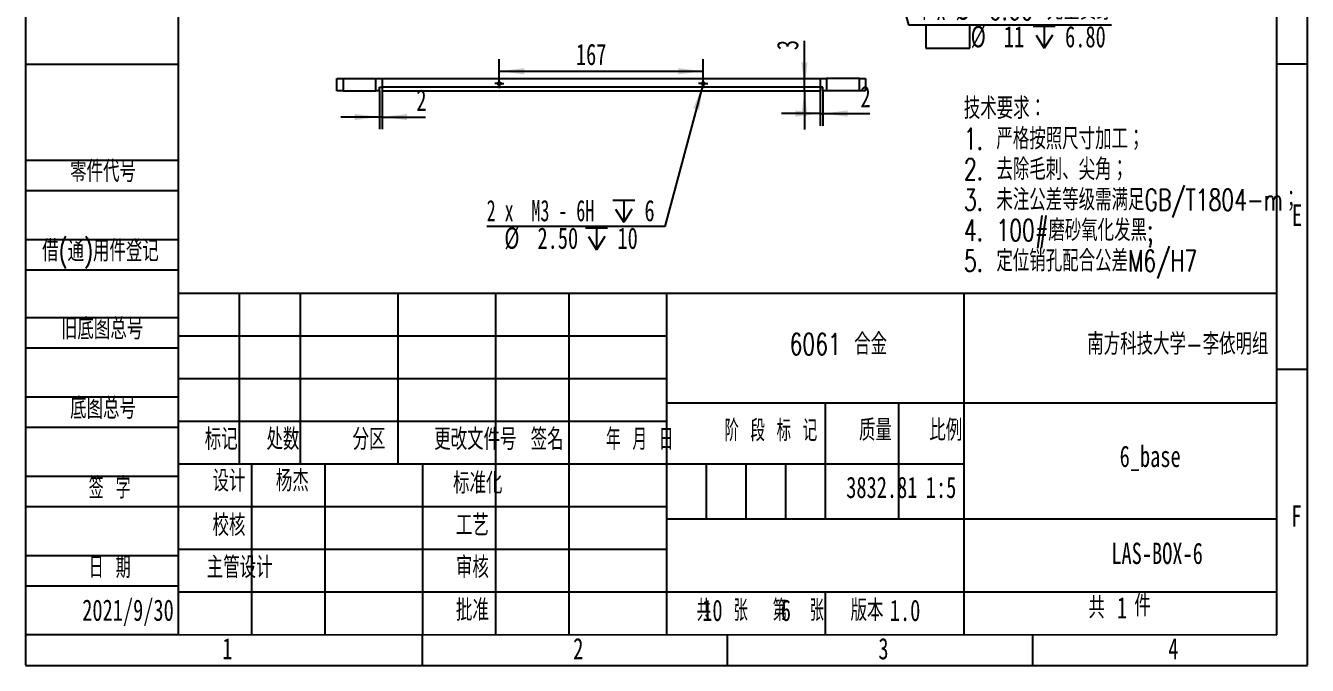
# Model space of a CAD drawing. Header units: millimetres. Extents: x 0 to 210, y 0 to 297.
# Drawn here: x 0 to 210, y 0 to 104.8 of the extents above; entities that cross this region are included whole.
import ezdxf

# ---------------------------------------------------------------- set-up
doc = ezdxf.new("R2010")
doc.units = ezdxf.units.MM
doc.layers.add('图框', color=7, linetype='Continuous')
doc.layers.add('图纸格式', color=7, linetype='Continuous')
doc.styles.add('SLDTEXTSTYLE0', font='TXT', dxfattribs={"width": 0.7, "bigfont": 'bigfont'})
doc.styles.add('SLDTEXTSTYLE1', font='TXT', dxfattribs={"width": 0.62, "bigfont": 'bigfont'})
doc.styles.add('SLDTEXTSTYLE10', font='TXT', dxfattribs={"width": 0.616667})
doc.styles.add('SLDTEXTSTYLE2', font='TXT', dxfattribs={"width": 0.614286, "bigfont": 'bigfont'})
doc.styles.add('SLDTEXTSTYLE3', font='TXT', dxfattribs={"width": 0.6, "bigfont": 'bigfont'})
doc.styles.add('SLDTEXTSTYLE4', font='TXT', dxfattribs={"width": 0.633333, "bigfont": 'bigfont'})
doc.styles.add('SLDTEXTSTYLE5', font='TXT', dxfattribs={"width": 0.7})
doc.styles.add('SLDTEXTSTYLE9', font='TXT', dxfattribs={"width": 0.633333})
doc.dimstyles.new('SLDDIMSTYLE3', dxfattribs={"dimtxt": 3.5, "dimasz": 4.08, "dimexe": 0, "dimexo": 0.0625, "dimgap": 0.875, "dimtad": 2, "dimlfac": 5, "dimrnd": 1e-09, "dimzin": 12, "dimdsep": 46, "dimtxsty": 'SLDTEXTSTYLE5', "dimsah": 1, "dimcen": 0.09, "dimadec": 0, "dimazin": 3, "dimtfac": 1, "dimtmove": 0, "dimatfit": 0, "dimfxl": 0, "dimfrac": 2, "dimtolj": 1, "dimtzin": 12, "dimarcsym": 0})
doc.dimstyles.new('SLDDIMSTYLE4', dxfattribs={"dimtxt": 3.5, "dimasz": 4.08, "dimexe": 0, "dimexo": 0.0625, "dimgap": 0.875, "dimtad": 2, "dimlfac": 5, "dimrnd": 1e-09, "dimzin": 12, "dimdsep": 46, "dimtxsty": 'SLDTEXTSTYLE5', "dimsah": 1, "dimcen": 0.09, "dimadec": 0, "dimazin": 3, "dimtfac": 1, "dimtofl": 0, "dimtmove": 0, "dimatfit": 3, "dimfxl": 0, "dimfrac": 2, "dimtolj": 1, "dimtzin": 12, "dimarcsym": 0})
doc.dimstyles.new('SLDDIMSTYLE6', dxfattribs={"dimtxt": 3.5, "dimasz": 4.08, "dimexe": 0, "dimexo": 0.0625, "dimgap": 0.875, "dimtad": 0, "dimtih": 1, "dimtoh": 1, "dimlfac": 5, "dimrnd": 1e-09, "dimzin": 4, "dimdsep": 46, "dimtxsty": 'SLDTEXTSTYLE5', "dimblk1": 'NONE', "dimsah": 1, "dimcen": 0, "dimadec": 0, "dimazin": 1, "dimtfac": 1, "dimtmove": 0, "dimatfit": 3, "dimldrblk": 'NONE', "dimfxl": 0, "dimfrac": 2, "dimtolj": 1, "dimtzin": 12, "dimarcsym": 0})
doc.dimstyles.new('SLDDIMSTYLE7', dxfattribs={"dimtxt": 3.5, "dimasz": 4.08, "dimexe": 0, "dimexo": 0.0625, "dimgap": 0.875, "dimtad": 0, "dimtih": 1, "dimtoh": 1, "dimdec": 6, "dimlfac": 5, "dimrnd": 1e-09, "dimzin": 12, "dimdsep": 46, "dimtxsty": 'SLDTEXTSTYLE5', "dimblk1": 'NONE', "dimsah": 1, "dimcen": 0, "dimadec": 0, "dimazin": 3, "dimtfac": 1, "dimtmove": 0, "dimatfit": 3, "dimldrblk": 'NONE', "dimfxl": 0, "dimfrac": 2, "dimtolj": 1, "dimtzin": 12, "dimarcsym": 0})

# ---------------------------------------------------------------- blocks, each defined once
blk = doc.blocks.new('SW_NOTE_0')
at = {"layer": '图纸格式', "color": 0, "char_height": 3.5, "attachment_point": 1, "style": 'SLDTEXTSTYLE0'}
for s, insert in [('技术要求：', (0, 4.51)), ('1. 严格按照尺寸加工；', (0, -0.49)), ('2. 去除毛刺、尖角；', (0, -5.49)), ('3. 未注公差等级需满足GB/T1804-m；', (0, -10.49)), ('4. 100#磨砂氧化发黑;', (0, -15.49)), ('5. 定位销孔配合公差M6/H7', (0, -20.49))]:
    blk.add_mtext(s, dxfattribs=dict(at, insert=insert))
blk = doc.blocks.new('SW_SYMBOL_HOLE_SPOT')
at = {"layer": '图纸格式', "color": 0}
for p, q in [((0, 875), (0, 75)), ((1600, 75), (1600, 875)), ((0, 75), (1600, 75))]:
    blk.add_line(p, q, dxfattribs=at)
blk = doc.blocks.new('SW_SYMBOL_HOLE_DEPTH')
at = {"layer": '图纸格式', "color": 0}
for p, q in [((0, 875), (800, 875)), ((100, 555), (400, 75)), ((400, 875), (400, 75)), ((700, 555), (400, 75))]:
    blk.add_line(p, q, dxfattribs=at)
blk = doc.blocks.new('_D_52')
at = {"layer": '图纸格式'}
for p, q in [((131.52, 153.92), (132.09, 151.79)), ((132.09, 151.79), (144.63, 104.97)), ((144.63, 104.97), (177.9, 104.97))]:
    blk.add_line(p, q, dxfattribs=at)
blk.add_solid([(132.09, 151.79), (132.65, 147.72), (133.63, 147.98)], dxfattribs=at)
at = {"layer": '图纸格式', "xscale": 0.004511737089201878, "yscale": 0.004511737089201878, "zscale": 0.004511737089201878}
for name, p in [('SW_SYMBOL_HOLE_SPOT', (147.48, 100.79)), ('SW_SYMBOL_HOLE_DEPTH', (165.09, 100.79))]:
    blk.add_blockref(name, p, dxfattribs=at)
at = {"layer": '图纸格式', "char_height": 3.5, "attachment_point": 1}
for s, insert, style in [('%%c', (152.35, 109.31), 'SLDTEXTSTYLE5'), ('6.60 完全贯穿', (157.78, 109.29), 'SLDTEXTSTYLE0'), ('4 x', (146.22, 109.29), 'SLDTEXTSTYLE9'), ('%%c', (154.84, 104.79), 'SLDTEXTSTYLE5'), ('11', (160.27, 104.78), 'SLDTEXTSTYLE5'), ('6.80', (170.3, 104.78), 'SLDTEXTSTYLE5')]:
    blk.add_mtext(s, dxfattribs=dict(at, insert=insert, style=style))
blk = doc.blocks.new('_None')
blk = doc.blocks.new('_D_55')
at = {"layer": '图纸格式'}
for p, q in [((110.94, 95.11), (104.73, 71.94)), ((111.07, 95.6), (110.94, 95.11)), ((104.73, 71.94), (75.54, 71.94))]:
    blk.add_line(p, q, dxfattribs=at)
blk.add_solid([(110.94, 95.11), (109.39, 91.3), (110.37, 91.04)], dxfattribs=at)
at = {"layer": '图纸格式', "xscale": 0.004511737089201878, "yscale": 0.004511737089201878, "zscale": 0.004511737089201878}
for p in [(96.18, 72.27), (91.75, 67.76)]:
    blk.add_blockref('SW_SYMBOL_HOLE_DEPTH', p, dxfattribs=at)
at = {"layer": '图纸格式', "char_height": 3.5, "attachment_point": 1}
for s, insert, style in [('2 x  M3 - 6H', (75.54, 76.27), 'SLDTEXTSTYLE10'), ('6', (101.39, 76.27), 'SLDTEXTSTYLE5'), ('%%c', (78.43, 71.77), 'SLDTEXTSTYLE5'), ('2.50', (83.86, 71.75), 'SLDTEXTSTYLE5'), ('10', (96.96, 71.75), 'SLDTEXTSTYLE5')]:
    blk.add_mtext(s, dxfattribs=dict(at, insert=insert, style=style))
blk = doc.blocks.new('_D_56')
at = {"layer": '图纸格式'}
for p, q in [((77.6, 96.1), (77.6, 99.36)), ((111, 96.1), (111, 99.36)), ((77.6, 97.36), (111, 97.36))]:
    blk.add_line(p, q, dxfattribs=at)
for points in [[(77.6, 97.36), (81.68, 96.86), (81.68, 97.87)], [(111, 97.36), (106.92, 97.87), (106.92, 96.86)]]:
    blk.add_solid(points, dxfattribs=at)
at = {"layer": '图纸格式', "insert": (90.16, 101.88), "char_height": 3.5, "attachment_point": 1, "style": 'SLDTEXTSTYLE5'}
blk.add_mtext('167', dxfattribs=at)
blk = doc.blocks.new('_D_57')
at = {"layer": '图纸格式'}
for p, q in [((58, 94.15), (58, 87.86)), ((58.4, 94.15), (58.4, 87.86)), ((58, 89.86), (51.65, 89.86)), ((58.4, 89.86), (58, 89.86)), ((58.4, 89.86), (65.54, 89.86))]:
    blk.add_line(p, q, dxfattribs=at)
for points in [[(58, 89.86), (53.92, 90.37), (53.92, 89.35)], [(58.4, 89.86), (62.48, 89.35), (62.48, 90.37)]]:
    blk.add_solid(points, dxfattribs=at)
at = {"layer": '图纸格式', "insert": (64.01, 94.37), "char_height": 3.5, "attachment_point": 1, "style": 'SLDTEXTSTYLE5'}
blk.add_mtext('2', dxfattribs=at)
blk = doc.blocks.new('_D_58')
at = {"layer": '图纸格式'}
for p, q in [((130.2, 94.15), (130.2, 88.43)), ((130.6, 94.15), (130.6, 88.43)), ((130.2, 90.43), (123.85, 90.43)), ((130.2, 90.43), (130.6, 90.43)), ((130.6, 90.43), (138.31, 90.43))]:
    blk.add_line(p, q, dxfattribs=at)
for points in [[(130.2, 90.43), (126.12, 90.94), (126.12, 89.92)], [(130.6, 90.43), (134.68, 89.92), (134.68, 90.94)]]:
    blk.add_solid(points, dxfattribs=at)
at = {"layer": '图纸格式', "insert": (136.77, 94.94), "char_height": 3.5, "attachment_point": 1, "style": 'SLDTEXTSTYLE5'}
blk.add_mtext('2', dxfattribs=at)
blk = doc.blocks.new('_D_59')
at = {"layer": '图纸格式'}
for p, q in [((127.6, 94.75), (127.6, 102.36)), ((127.6, 94.15), (127.6, 94.75)), ((127.6, 94.15), (127.6, 87.8))]:
    blk.add_line(p, q, dxfattribs=at)
for points in [[(127.6, 94.75), (128.11, 98.83), (127.09, 98.83)], [(127.6, 94.15), (127.09, 90.07), (128.11, 90.07)]]:
    blk.add_solid(points, dxfattribs=at)
at = {"layer": '图纸格式', "insert": (123.09, 100.82), "char_height": 3.5, "attachment_point": 1, "rotation": 90, "style": 'SLDTEXTSTYLE5'}
blk.add_mtext('3', dxfattribs=at)
blk = doc.blocks.new('SW_CENTERMARKSYMBOL_12')
at = {"layer": '图纸格式', "color": 0}
for p, q in [((-0.5, 0), (-0.75, 0)), ((0, 0), (-0.5, 0)), ((0, 0.5), (0, 0.75)), ((0, 0), (0, 0.5)), ((0, 0), (0, -0.5)), ((0, 0), (0.5, 0)), ((0.5, 0), (0.75, 0)), ((0, -0.5), (0, -0.75))]:
    blk.add_line(p, q, dxfattribs=at)
blk = doc.blocks.new('SW_CENTERMARKSYMBOL_13')
at = {"layer": '图纸格式', "color": 0}
for p, q in [((-0.5, 0), (-0.75, 0)), ((0, 0), (-0.5, 0)), ((0, 0.5), (0, 0.75)), ((0, 0), (0, 0.5)), ((0, 0), (0, -0.5)), ((0, 0), (0.5, 0)), ((0.5, 0), (0.75, 0)), ((0, -0.5), (0, -0.75))]:
    blk.add_line(p, q, dxfattribs=at)

msp = doc.modelspace()

# ---------------------------------------------------------------- linework, layer by layer
at = {"color": 7, "linetype": 'Continuous', "lineweight": 25}
for p, q in [((51.00238725, 94.15483337), (51.00238725, 96.15483337)), ((51.00238725, 96.15483337), (52.00238725, 96.15483337)), ((52.00238725, 96.15483337), (52.00238725, 94.15483337)), ((52.00238725, 96.15483337), (57.40238725, 96.15483337)), ((57.40238725, 94.15483337), (57.40238725, 96.15483337)), ((57.40238725, 96.15483337), (58.40238725, 96.15483337)), ((58.00238725, 94.75483337), (58.40238725, 94.75483337)), ((58.00238725, 94.15483337), (58.00238725, 94.75483337)), ((58.40238725, 96.15483337), (58.40238725, 94.75483337)), ((58.40238725, 96.15483337), (130.20280787, 96.15483337)), ((130.20280787, 94.75483337), (58.40238725, 94.75483337)), ((58.40238725, 94.75483337), (58.40238725, 94.15483337)), ((130.20280787, 96.15483337), (130.20280787, 94.75483337)), ((130.20280787, 96.15483337), (131.20280787, 96.15483337)), ((130.20280787, 94.75483337), (130.20280787, 94.15483337)), ((130.60280787, 94.75483337), (130.20280787, 94.75483337)), ((130.60280787, 94.15483337), (130.60280787, 94.75483337)), ((131.20280787, 96.15483337), (131.20280787, 94.15483337)), ((136.60280787, 96.15483337), (131.20280787, 96.15483337)), ((136.60280787, 94.15483337), (136.60280787, 96.15483337)), ((136.60280787, 96.15483337), (137.60280787, 96.15483337)), ((137.60280787, 96.15483337), (137.60280787, 94.15483337)), ((52.00238725, 94.15483337), (51.00238725, 94.15483337)), ((52.00238725, 94.15483337), (57.40238725, 94.15483337)), ((58.00238725, 94.15483337), (57.40238725, 94.15483337)), ((58.40238725, 94.15483337), (130.20280787, 94.15483337)), ((131.20280787, 94.15483337), (130.60280787, 94.15483337)), ((136.60280787, 94.15483337), (131.20280787, 94.15483337)), ((137.60280787, 94.15483337), (136.60280787, 94.15483337))]:
    msp.add_line(p, q, dxfattribs=at)
for centre in [(77.60338635, 95.35483337), (111.00338635, 95.35483337)]:
    msp.add_circle(centre, 0.25, dxfattribs=at)
at = {"layer": '图框'}
for p, q in [((0, 297), (0, 0)), ((210, 0), (210, 297)), ((0, 98.5), (25, 98.5)), ((210, 98.5), (205, 98.5)), ((0, 82.79059372), (25, 82.79059372)), ((0, 77.79059372), (25, 77.79059372)), ((0, 69.79059372), (25, 69.79059372)), ((0, 64.79059372), (25, 64.79059372)), ((25.01325671, 61.0216466), (24.99810284, 5.02164865)), ((0, 57), (25, 57)), ((25, 54), (105, 54)), ((0, 52), (25, 52)), ((210, 48.5), (205, 48.5)), ((25, 47), (105, 47)), ((0, 44), (25, 44)), ((0, 39), (25, 39)), ((111.5, 33), (111.5, 24)), ((118, 33), (118, 24)), ((124.5, 33), (124.5, 24)), ((0, 31), (25, 31)), ((0, 26), (25, 26)), ((0, 18), (25, 18)), ((0, 13), (25, 13)), ((-0.00189625, 5.02841377), (24.99810284, 5.02164865)), ((64.99999231, -0.02841395), (64.99999231, 4.97158605)), ((153.6900128, 4.99715582), (153.6900128, 4.98682399)), ((165, -0.02841395), (165, 4.98376345)), ((-0.00000769, -0.02841395), (209.99999231, -0.02841395))]:
    msp.add_line(p, q, dxfattribs=at)
at = {"layer": '图框', "lineweight": 25}
for p, q in [((25, 292), (25, 5)), ((205, 4.97293926), (205, 292)), ((25, 61), (205, 61)), ((35, 61), (35, 33)), ((45, 61), (45, 33)), ((61, 61), (61, 33)), ((77, 61), (77, 5)), ((89, 61), (89, 5)), ((105, 61), (105, 4.99999974)), ((153.6900128, 60.98683224), (153.6900128, 4.99715582)), ((105, 43), (205, 43)), ((131, 43), (131, 24)), ((143, 43), (143, 24)), ((25, 40), (105, 40)), ((25, 33), (105, 33)), ((37, 33), (37, 5)), ((49, 33), (49, 5)), ((64.99999231, 32.97158605), (64.99999231, 4.97158605)), ((105.01329698, 32.98682811), (153.6900128, 32.98682811)), ((25, 26), (105, 26)), ((105, 24), (205, 24)), ((25, 19), (105, 19)), ((24.99999707, 12.02164839), (105, 12.02164839)), ((105, 12.02164839), (205, 12.04870888)), ((131, 12.02868412), (131, 4.99296402)), ((24.99810284, 5.02164865), (205, 4.97293926)), ((114.99905142, -0.02841395), (114.99905142, 4.99729395))]:
    msp.add_line(p, q, dxfattribs=at)

# ---------------------------------------------------------------- block references
at = {"layer": '图纸格式'}
for name, p in [('SW_CENTERMARKSYMBOL_12', (77.60338635, 95.35483337)), ('SW_CENTERMARKSYMBOL_13', (111.00338635, 95.35483337)), ('SW_NOTE_0', (153.71680719, 88.53676275))]:
    msp.add_blockref(name, p, dxfattribs=at)

# ---------------------------------------------------------------- texts
at = {"layer": '图框', "char_height": 3.5}
for s, insert, attachment_point, style in [('零件代号', (7.29211667, 82.70329204), 1, 'SLDTEXTSTYLE0'), ('E', (208.31788194, 75.52069777), 2, 'SLDTEXTSTYLE5'), ('借(通)用件登记', (2.70461632, 69.67773255), 1, 'SLDTEXTSTYLE0'), ('旧底图总号', (5.79211643, 56.90530001), 1, 'SLDTEXTSTYLE0'), ('6061 合金', (133.15133933, 54.39905289), 2, 'SLDTEXTSTYLE0'), ('南方科技大学-李依明组', (188.77901833, 54.39905289), 2, 'SLDTEXTSTYLE0'), ('底图总号', (7.29211667, 43.88526413), 1, 'SLDTEXTSTYLE0'), ('阶 段 标 记', (122.08305005, 40.21624708), 2, 'SLDTEXTSTYLE2'), ('质量', (139.22666099, 40.28618167), 2, 'SLDTEXTSTYLE0'), ('比例', (150.75914226, 40.28618167), 2, 'SLDTEXTSTYLE0'), ('标记', (32.04010752, 38.78855981), 2, 'SLDTEXTSTYLE0'), ('处数', (42.16063697, 38.78855981), 2, 'SLDTEXTSTYLE0'), ('分区', (56.25990084, 38.78855981), 2, 'SLDTEXTSTYLE0'), ('更改文件号', (73.68047433, 38.78855981), 2, 'SLDTEXTSTYLE0'), ('签名', (85.44110771, 38.78855981), 2, 'SLDTEXTSTYLE0'), ('年 月 日', (100.61729645, 38.78855981), 2, 'SLDTEXTSTYLE1'), ('6_base', (184.24360184, 35.99341121), 2, 'SLDTEXTSTYLE5'), ('设计', (33.31082705, 31.97276116), 2, 'SLDTEXTSTYLE0'), ('杨杰', (43.69188705, 31.97276145), 2, 'SLDTEXTSTYLE0'), ('标准化', (74.07404119, 31.59203863), 2, 'SLDTEXTSTYLE0'), ('签 字', (13.76749305, 30.80699396), 2, 'SLDTEXTSTYLE4'), ('3832.81', (140.27934625, 30.90835364), 2, 'SLDTEXTSTYLE5'), ('1:5', (149.98622562, 30.90835364), 2, 'SLDTEXTSTYLE5'), ('F', (208.22430554, 26.21096062), 2, 'SLDTEXTSTYLE5'), ('校核', (33.31082705, 24.70216765), 2, 'SLDTEXTSTYLE0'), ('工艺', (73.19661051, 24.70216765), 2, 'SLDTEXTSTYLE0'), ('LAS-BOX-6', (185.3798864, 20.08420473), 2, 'SLDTEXTSTYLE5'), ('日 期', (13.76749305, 17.7869982), 2, 'SLDTEXTSTYLE4'), ('主管设计', (35.06082713, 17.78791054), 2, 'SLDTEXTSTYLE0'), ('审核', (73.19661051, 17.79738322), 2, 'SLDTEXTSTYLE0'), ('2021/9/30', (16.76850515, 10.77839845), 2, 'SLDTEXTSTYLE5'), ('批准', (73.19904103, 10.77839816), 2, 'SLDTEXTSTYLE0'), ('共  张', (114.13669954, 10.74831967), 2, 'SLDTEXTSTYLE3'), ('10', (110.84850132, 10.74831996), 1, 'SLDTEXTSTYLE5'), ('第  张', (126.6114846, 10.74831967), 2, 'SLDTEXTSTYLE3'), ('6', (123.72354153, 10.74831996), 1, 'SLDTEXTSTYLE5'), ('版本', (137.85227334, 10.74831967), 2, 'SLDTEXTSTYLE0'), ('1.0', (141.58901891, 10.74831996), 1, 'SLDTEXTSTYLE5'), ('共', (174.12816581, 11.16637501), 1, 'SLDTEXTSTYLE0'), ('件', (181.66002737, 11.52216087), 1, 'SLDTEXTSTYLE0'), ('1', (33.04444444, 4.46096062), 2, 'SLDTEXTSTYLE5'), ('2', (90.54444444, 4.46096062), 2, 'SLDTEXTSTYLE5'), ('3', (140.54444444, 4.46096062), 2, 'SLDTEXTSTYLE5'), ('4', (188.04444444, 4.46096062), 2, 'SLDTEXTSTYLE5')]:
    msp.add_mtext(s, dxfattribs=dict(at, insert=insert, attachment_point=attachment_point, style=style))
at = {"layer": '图纸格式', "insert": (178.79285063, 11.1663753), "char_height": 3.5, "attachment_point": 1, "style": 'SLDTEXTSTYLE5'}
msp.add_mtext('1', dxfattribs=at)

# ---------------------------------------------------------------- dimensions: what is measured, and where the dimension line sits
at = {"layer": '图纸格式'}
dim = msp.add_diameter_dim_2p(p1=(131.51768967, 153.91822642), p2=(132.08708483, 151.7931878), text='4 x <> 完全贯穿\\P{\\fGDT;v}%%c 11 {\\fGDT;x} 6.80\\P', dimstyle='SLDDIMSTYLE6', dxfattribs=at)
dim.commit()
dim.dimension.update_dxf_attribs({"geometry": '_D_52', "text_midpoint": (162.06290863, 104.77959823), "dimtype": 163})
dim = msp.add_linear_dim(base=(127.59754517, 94.75483337), p1=(130.20280787, 94.15483337), p2=(130.20280787, 94.75483337), angle=90, dimstyle='SLDDIMSTYLE3', dxfattribs=at)
dim.commit()
dim.dimension.update_dxf_attribs({"geometry": '_D_59', "text_midpoint": (127.59754517, 101.59120072), "dimtype": 160})
for base, p1, p2, dimstyle, picture, middle in [((111.00338635, 97.36383679), (77.60338635, 96.10483337), (111.00338635, 96.10483337), 'SLDDIMSTYLE4', '_D_56', (92.46094139, 97.36383679)), ((130.60280787, 90.4309019), (130.20280787, 94.15483337), (130.60280787, 94.15483337), 'SLDDIMSTYLE3', '_D_58', (137.5378923, 90.4309019)), ((58.00238725, 89.86136768), (58.40238725, 94.15483337), (58.00238725, 94.15483337), 'SLDDIMSTYLE3', '_D_57', (64.77412601, 89.86136768))]:
    dim = msp.add_linear_dim(base=base, p1=p1, p2=p2, dimstyle=dimstyle, dxfattribs=at)
    dim.commit()
    dim.dimension.update_dxf_attribs({"geometry": picture, "text_midpoint": middle, "dimtype": 160})
dim = msp.add_diameter_dim_2p(p1=(111.06808954, 95.59631525), p2=(110.93868315, 95.1133515), text='2 x  M3 - 6H {\\fGDT;x} 6\\P%%c 2.50 {\\fGDT;x} 10\\P', dimstyle='SLDDIMSTYLE7', override={"dimpost": '<>'}, dxfattribs=at)
dim.commit()
dim.dimension.update_dxf_attribs({"geometry": '_D_55', "text_midpoint": (89.33906912, 71.75375367), "dimtype": 163})

doc.saveas('drawing.dxf')
